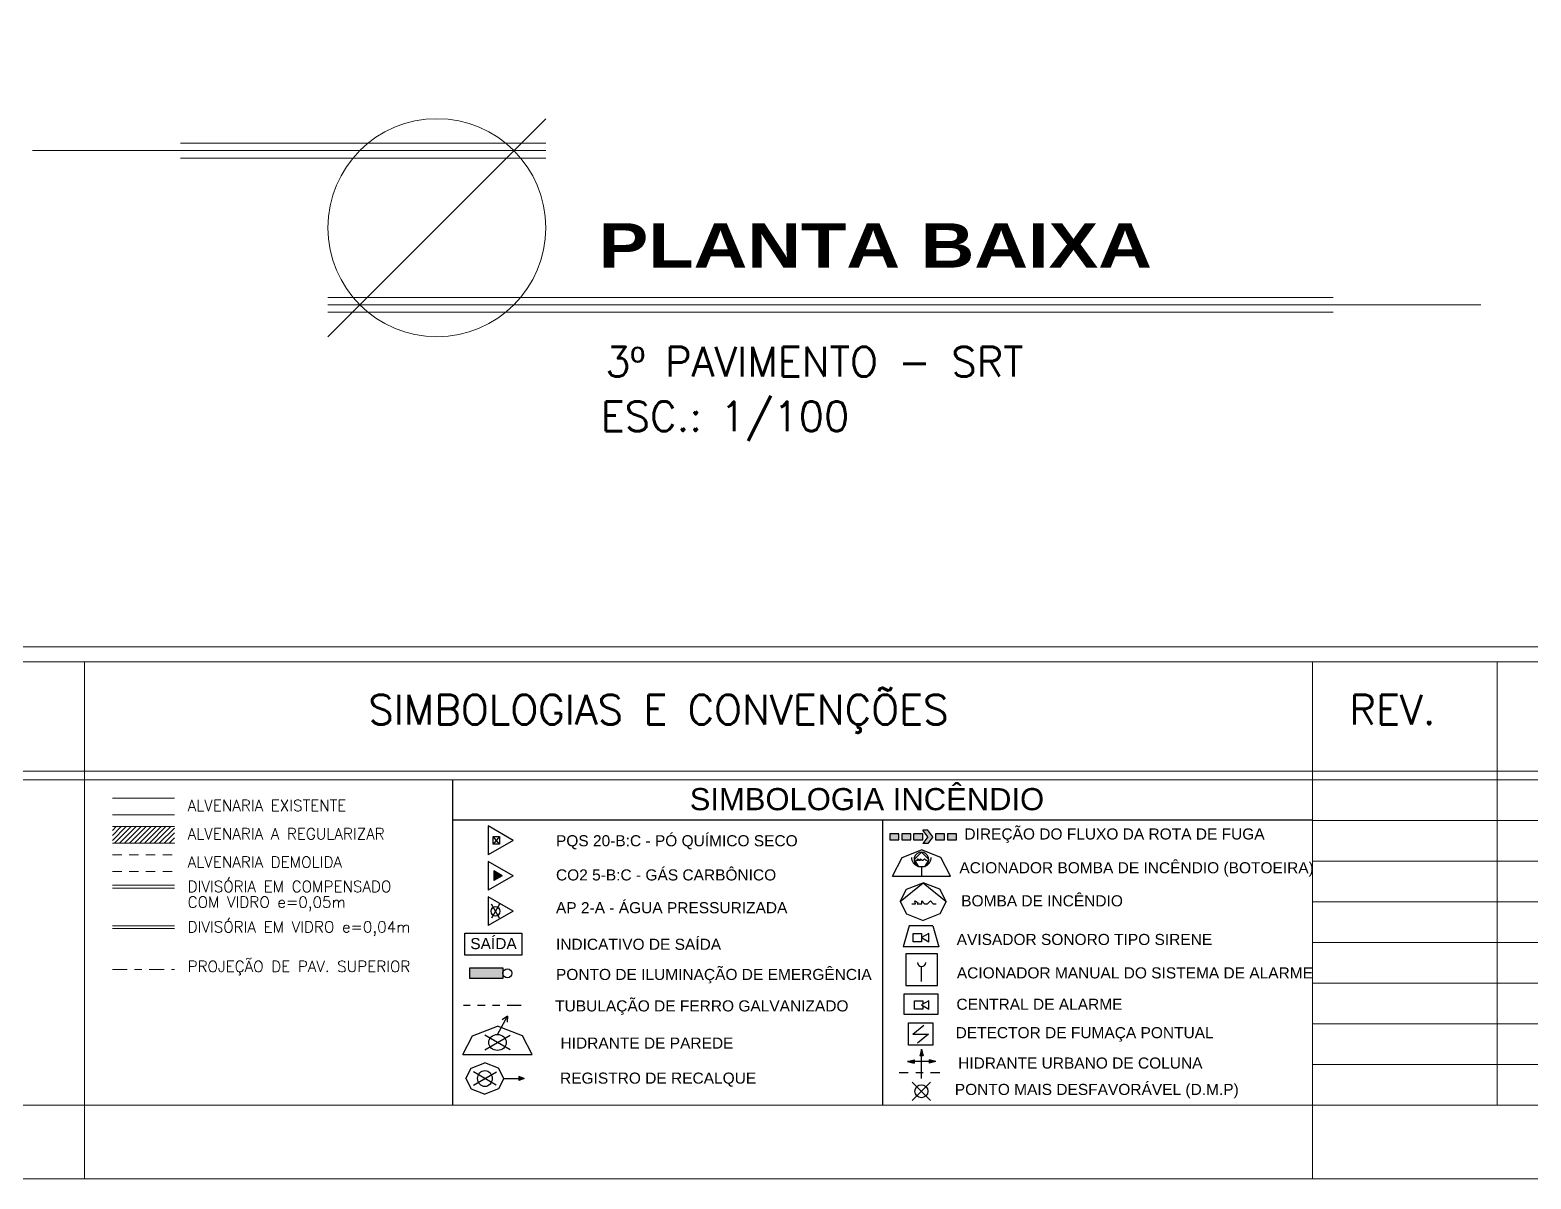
# Model space of a CAD drawing. Header units: millimetres. Extents: x 521 to 1055, y 261 to 520.
# Drawn here: x 563.24 to 583.56, y 348.6 to 364.15 of the extents above; entities that cross this region are included whole.
import ezdxf

# ---------------------------------------------------------------- set-up
doc = ezdxf.new("R2010")
doc.units = ezdxf.units.MM
for name, pattern in [('BORDER', [44.45, 12.7, -6.35, 12.7, -6.35, 0, -6.35]), ('CONTINU', [0]), ('DASHDOT', [1, 0.5, -0.25, 0, -0.25]), ('DIVIDE2', [15.875, 6.35, -3.175, 0, -3.175, 0, -3.175]), ('HIDDEN', [9.525, 6.35, -3.175])]:
    doc.linetypes.add(name, pattern=pattern)
doc.layers.add('0.1', color=8, linetype='Continuous', lineweight=13)
doc.layers.add('ppci', color=8, linetype='Continuous')
doc.styles.add('80X50', font='romans.shx')
doc.styles.add('ARCHISTUDIOPADRÃO', font='arial.ttf', dxfattribs={"height": 0.02})
doc.styles.add('ROMANS', font='romans')
doc.styles.add('SANSSERIFBOLD', font='sasb____.pfb', dxfattribs={"width": 1.2, "height": 0.6})
doc.styles.get("Standard").update_dxf_attribs({"font": 'romans.shx'})
doc.styles.add('STYLE1', font='sanss___.ttf')

# ---------------------------------------------------------------- blocks, each defined once
blk = doc.blocks.new('TITU-2')
at = {"color": 1}
for p, q in [((0.01475, 0.01475), (-0.01475, -0.01475)), ((-0.03471, 0.01043), (-0.05471, 0.01043)), ((0.01475, 0.01143), (-0.03471, 0.01143)), ((0.01475, 0.00943), (-0.03471, 0.00943)), ((-0.01475, -0.00943), (0.1213, -0.00943)), ((-0.01475, -0.01143), (0.1213, -0.01143)), ((0.1413, -0.01043), (0.1213, -0.01043))]:
    blk.add_line(p, q, dxfattribs=at)
at = {"color": 7}
for p, q in [((0.01475, 0.01043), (-0.03471, 0.01043)), ((-0.01475, -0.01043), (0.1213, -0.01043))]:
    blk.add_line(p, q, dxfattribs=at)
at = {"color": 1}
blk.add_circle((0, 0), 0.01475, dxfattribs=at)
at = {"color": 4}
blk.add_text('ESC.:', height=0.004, dxfattribs=at).set_placement((0.02216, -0.02752))
at = {"color": 8, "style": 'SANSSERIFBOLD', "width": 1.2}
blk.add_attdef('FACHADA', (0.0219, -0.0054), '', height=0.006, dxfattribs=at)
at = {"color": 4}
for tag, p in [('FACHADA', (0.0228, -0.02014)), ('0/0', (0.03834, -0.02752))]:
    blk.add_attdef(tag, p, '', height=0.004, dxfattribs=at)

msp = doc.modelspace()

# ---------------------------------------------------------------- hatches: boundary and pattern name
at = {"layer": '0.1'}
h = msp.add_hatch(dxfattribs=at)
h.set_pattern_fill('ANSI31', color=8, scale=0.015, style=0)
h.set_pattern_definition([(45, (140.994853, 23.039227), (-0.0336759605, 0.0336759605), [])])
h.paths.add_polyline_path([(565.1968, 353.37227), (564.35616, 353.37227), (564.35616, 353.14727), (565.1968, 353.14727)])
at = {"layer": 'ppci', "linetype": 'Continuous'}
h = msp.add_hatch(color=10, dxfattribs=at)
h.paths.add_polyline_path([(575.00031, 353.19455), (575.00031, 353.27386), (574.87686, 353.27386), (574.87686, 353.19455)])
h.paths.add_polyline_path([(575.03878, 353.27386), (575.03878, 353.19455), (575.16224, 353.19455), (575.16224, 353.27386)])
h.paths.add_polyline_path([(575.20071, 353.19455), (575.32416, 353.19455), (575.32416, 353.27386), (575.20071, 353.27386)])
h.paths.add_polyline_path([(575.39105, 353.32542), (575.32597, 353.32542), (575.3948, 353.2342), (575.32597, 353.14299), (575.39105, 353.14299), (575.45987, 353.2342)])
h.paths.add_polyline_path([(575.49501, 353.27386), (575.49501, 353.19455), (575.61847, 353.19455), (575.61847, 353.27386)])
h.paths.add_polyline_path([(575.78039, 353.27386), (575.65694, 353.27386), (575.65694, 353.19455), (575.78039, 353.19455)])
at = {"layer": 'ppci'}
for points in [[(569.63014, 352.70571), (569.51739, 352.77081), (569.51739, 352.64062)], [(569.64213, 351.31569), (569.64213, 351.45818), (569.1936, 351.45818), (569.1936, 351.31569)]]:
    msp.add_hatch(color=10, dxfattribs=at).paths.add_polyline_path(points)
h = msp.add_hatch(color=10, dxfattribs=at)
h.paths.add_polyline_path([(575.30914, 350.26851), (575.33185, 350.26851), (575.30914, 350.35868)])
h.paths.add_polyline_path([(575.30914, 350.35868), (575.28644, 350.26851), (575.30914, 350.26851)])
h = msp.add_hatch(color=10, dxfattribs=at)
h.paths.add_polyline_path([(575.20566, 350.1916), (575.20566, 350.21431), (575.11549, 350.1916)])
h.paths.add_polyline_path([(575.11549, 350.1916), (575.20566, 350.1689), (575.20566, 350.1916)])
h = msp.add_hatch(color=10, dxfattribs=at)
h.paths.add_polyline_path([(575.41263, 350.1916), (575.41263, 350.21431), (575.5028, 350.1916)])
h.paths.add_polyline_path([(575.5028, 350.1916), (575.41263, 350.1689), (575.41263, 350.1916)])
at = {"layer": 'ppci', "linetype": 'Continuous'}
h = msp.add_hatch(color=10, dxfattribs=at)
h.paths.add_polyline_path([(569.92918, 349.96218), (569.85819, 349.98812), (569.85819, 349.96218)])
h.paths.add_polyline_path([(569.92918, 349.96218), (569.85819, 349.96218), (569.85819, 349.93625)])

# ---------------------------------------------------------------- linework, layer by layer
at = {"layer": '0.1', "color": 8}
for p, q in [((563.97941, 355.60294), (563.97941, 348.60294)), ((580.59941, 355.60294), (580.59941, 348.60294)), ((583.09941, 355.60294), (583.09941, 349.60294)), ((547.35941, 354.12294), (597.21941, 354.12294)), ((547.35941, 354.00294), (597.21941, 354.00294)), ((580.59941, 353.45294), (597.21941, 353.45294)), ((580.59941, 352.90294), (630.35941, 352.90294)), ((580.59941, 352.35294), (597.21941, 352.35294)), ((580.59941, 351.80294), (630.35941, 351.80294)), ((580.59941, 351.25294), (597.21941, 351.25294)), ((580.59941, 350.70294), (630.35941, 350.70294)), ((580.59941, 350.15294), (597.21941, 350.15294))]:
    msp.add_line(p, q, dxfattribs=at)
at = {"layer": '0.1', "color": 8, "linetype": 'CONTINU', "lineweight": -2}
for p, q in [((568.96279, 349.60294), (568.96279, 354.00294)), ((580.59941, 353.4608), (568.96279, 353.4608)), ((574.7811, 353.4608), (574.7811, 349.60294))]:
    msp.add_line(p, q, dxfattribs=at)
at = {"layer": '0.1', "color": 7}
for p, q in [((564.35616, 353.75495), (565.1968, 353.75495)), ((564.35616, 353.52995), (565.1968, 353.52995)), ((564.35616, 353.37227), (565.1968, 353.37227)), ((564.35616, 353.14727), (565.1968, 353.14727))]:
    msp.add_line(p, q, dxfattribs=at)
at = {"layer": '0.1', "color": 8, "linetype": 'HIDDEN', "ltscale": 0.02}
for p, q in [((564.35616, 352.98958), (565.1968, 352.98958)), ((564.35616, 352.76458), (565.1968, 352.76458))]:
    msp.add_line(p, q, dxfattribs=at)
at = {"layer": '0.1', "color": 8, "linetype": 'Continuous', "ltscale": 0.02}
for p, q in [((564.35616, 352.57691), (565.1968, 352.57691)), ((564.35616, 352.53941), (565.1968, 352.53941)), ((564.35616, 352.02901), (565.1968, 352.02901)), ((564.35616, 351.99151), (565.1968, 351.99151))]:
    msp.add_line(p, q, dxfattribs=at)
at = {"layer": '0.1', "color": 8, "linetype": 'DASHDOT', "ltscale": 0.4}
msp.add_line((564.35616, 351.43816), (565.1968, 351.43816), dxfattribs=at)
at = {"layer": '0.1', "color": 8}
for points in [[(646.97941, 432.60294), (520.77502, 432.60294), (520.77502, 348.60294), (646.97941, 348.60294)], [(523.27502, 349.60294), (523.27502, 431.60294), (645.97941, 431.60294), (645.97941, 349.60294)]]:
    msp.add_lwpolyline(points, close=True, dxfattribs=at)
msp.add_lwpolyline([(630.15941, 430.40294, 0.41421356), (629.15941, 431.40294), (524.47502, 431.40294, 0.41421356), (523.47502, 430.40294), (523.47502, 356.80294, 0.41421356), (524.47502, 355.80294), (629.15941, 355.80294, 0.41421356), (630.15941, 356.80294)], format="xyb", close=True, dxfattribs=at)
msp.add_lwpolyline([(523.27502, 355.60294), (645.97941, 355.60294)], dxfattribs=at)
at = {"layer": 'ppci', "color": 10, "linetype": 'Continuous'}
for p, q in [((569.44239, 353.38025), (569.44239, 352.99025)), ((569.78014, 353.18525), (569.44239, 353.38025)), ((575.3948, 353.2342), (575.32597, 353.32542)), ((575.39105, 353.32542), (575.32597, 353.32542)), ((575.45987, 353.2342), (575.39105, 353.32542)), ((569.78014, 353.18525), (569.44239, 352.99025)), ((575.3948, 353.2342), (575.32597, 353.14299)), ((575.39105, 353.14299), (575.32597, 353.14299)), ((575.45987, 353.2342), (575.39105, 353.14299)), ((569.44239, 352.90071), (569.44239, 352.51071)), ((569.78014, 352.70571), (569.44239, 352.90071)), ((574.91262, 352.70257), (575.04332, 352.95353)), ((575.04332, 352.95353), (575.30589, 353.0557)), ((575.56847, 352.95353), (575.30589, 353.0557)), ((575.69917, 352.70257), (575.56847, 352.95353)), ((569.78014, 352.70571), (569.44239, 352.51071)), ((569.51739, 352.77081), (569.51739, 352.64062)), ((569.63014, 352.70571), (569.51739, 352.77081)), ((569.63014, 352.70571), (569.51739, 352.64062)), ((574.91262, 352.70257), (575.69917, 352.70257)), ((575.01862, 352.35695), (575.10557, 352.52391)), ((575.10557, 352.52391), (575.33015, 352.6113)), ((575.55474, 352.52391), (575.33015, 352.6113)), ((575.64168, 352.35695), (575.55474, 352.52391)), ((569.44239, 352.42118), (569.44239, 352.03118)), ((569.78014, 352.22618), (569.44239, 352.42118)), ((575.01862, 352.35695), (575.10557, 352.18999)), ((575.64168, 352.35695), (575.55474, 352.18999)), ((569.78014, 352.22618), (569.44239, 352.03118)), ((575.10557, 352.18999), (575.33015, 352.1026)), ((575.55474, 352.18999), (575.33015, 352.1026)), ((575.13993, 352.02982), (575.05965, 351.74594)), ((575.46105, 352.02982), (575.13993, 352.02982)), ((575.46105, 352.02982), (575.54133, 351.74594)), ((575.54133, 351.74594), (575.05965, 351.74594)), ((575.30815, 351.27652), (575.30815, 351.4769)), ((569.23131, 350.54035), (569.56888, 350.67171)), ((569.56888, 350.55857), (569.70182, 350.80823)), ((569.90646, 350.54035), (569.56888, 350.67171)), ((569.70182, 350.80823), (569.63266, 350.7581)), ((569.70182, 350.80823), (569.69883, 350.72286)), ((575.18968, 350.56423), (575.33854, 350.68615)), ((569.10061, 350.28939), (569.23131, 350.54035)), ((569.39842, 350.3523), (569.73947, 350.54921)), ((569.73898, 350.35252), (569.39851, 350.54908)), ((570.03715, 350.28939), (569.90646, 350.54035)), ((575.18968, 350.56423), (575.40077, 350.56423)), ((575.40077, 350.56423), (575.25192, 350.4423)), ((569.10061, 350.28939), (570.03715, 350.28939)), ((569.14034, 349.96218), (569.21227, 350.1003)), ((569.21227, 350.1003), (569.39806, 350.1726)), ((569.24287, 349.87261), (569.55323, 350.0518)), ((569.55278, 349.87281), (569.24296, 350.05169)), ((569.58385, 350.1003), (569.39806, 350.1726)), ((569.65578, 349.96218), (569.58385, 350.1003)), ((569.14034, 349.96218), (569.21227, 349.82406)), ((569.21227, 349.82406), (569.39806, 349.75177)), ((569.58385, 349.82406), (569.39806, 349.75177)), ((569.65578, 349.96218), (569.58385, 349.82406)), ((569.65578, 349.96218), (569.92918, 349.96218)), ((569.92918, 349.96218), (569.85819, 349.98812)), ((569.85819, 349.98812), (569.85819, 349.93625)), ((569.92918, 349.96218), (569.85819, 349.93625))]:
    msp.add_line(p, q, dxfattribs=at)
at = {"layer": 'ppci', "color": 10}
for p, q in [((569.5938, 353.23863), (569.50932, 353.13188)), ((569.5938, 353.13188), (569.50932, 353.23863)), ((575.30589, 353.02515), (575.20586, 352.92512)), ((575.20586, 352.92512), (575.26422, 352.82508)), ((575.23413, 352.91778), (575.25707, 352.91778)), ((575.25707, 352.91778), (575.25227, 352.93695)), ((575.25227, 352.93695), (575.27012, 352.92635)), ((575.27012, 352.92635), (575.26699, 352.91778)), ((575.26699, 352.91778), (575.295, 352.91778)), ((575.295, 352.91778), (575.295, 352.93695)), ((575.295, 352.93695), (575.31223, 352.91778)), ((575.40593, 352.92512), (575.30589, 353.02515)), ((575.31223, 352.91778), (575.32993, 352.91778)), ((575.34717, 352.93695), (575.32993, 352.91778)), ((575.34717, 352.93695), (575.3644, 352.91778)), ((575.40593, 352.92512), (575.34757, 352.82508)), ((575.3644, 352.91778), (575.38189, 352.91778)), ((575.34757, 352.82508), (575.26422, 352.82508)), ((575.30589, 352.82508), (575.30589, 352.70257)), ((575.01862, 352.35695), (575.33015, 352.6113)), ((575.33015, 352.6113), (575.64168, 352.35695)), ((569.59601, 352.13147), (569.48661, 352.32094)), ((569.59589, 352.32066), (569.48668, 352.13152)), ((575.17576, 352.32518), (575.22674, 352.32518)), ((575.21608, 352.36777), (575.25575, 352.3442)), ((575.22674, 352.32518), (575.21608, 352.36777)), ((575.25575, 352.3442), (575.24878, 352.32518)), ((575.24878, 352.32518), (575.31104, 352.32518)), ((575.31104, 352.32518), (575.31104, 352.36777)), ((575.31104, 352.36777), (575.34933, 352.32518)), ((575.34933, 352.32518), (575.38867, 352.32518)), ((575.42696, 352.36777), (575.38867, 352.32518)), ((575.42696, 352.36777), (575.46525, 352.32518)), ((575.46525, 352.32518), (575.50412, 352.32518)), ((575.40753, 351.92706), (575.30625, 351.8707)), ((575.30625, 351.8707), (575.40753, 351.81435)), ((575.40753, 351.81435), (575.40753, 351.92706)), ((575.40733, 351.0145), (575.30605, 350.95814)), ((575.30605, 350.95814), (575.40733, 350.90179)), ((575.40733, 350.90179), (575.40733, 351.0145)), ((575.30914, 350.35868), (575.28644, 350.26851)), ((575.33185, 350.26851), (575.28644, 350.26851)), ((575.30914, 349.96051), (575.30914, 350.35868)), ((575.30914, 350.35868), (575.33185, 350.26851)), ((575.11549, 350.1916), (575.20566, 350.21431)), ((575.5028, 350.1916), (575.11549, 350.1916)), ((575.11549, 350.1916), (575.20566, 350.1689)), ((575.20566, 350.21431), (575.20566, 350.1689)), ((575.5028, 350.1916), (575.41263, 350.21431)), ((575.41263, 350.21431), (575.41263, 350.1689)), ((575.5028, 350.1916), (575.41263, 350.1689)), ((575.4299, 349.66672), (575.18183, 349.9148)), ((575.18183, 349.66672), (575.4299, 349.9148))]:
    msp.add_line(p, q, dxfattribs=at)
at = {"layer": 'ppci', "color": 12, "linetype": 'DIVIDE2', "ltscale": 0.03}
msp.add_line((569.89, 350.94916), (569.10906, 350.94916), dxfattribs=at)
at = {"layer": 'ppci', "color": 10, "linetype": 'DASHDOT', "ltscale": 0.25}
msp.add_line((575.00374, 350.0451), (575.61454, 350.0451), dxfattribs=at)
at = {"layer": 'ppci', "color": 10, "linetype": 'Continuous'}
for points in [[(575.00031, 353.27386), (574.87686, 353.27386), (574.87686, 353.19455), (575.00031, 353.19455)], [(575.16224, 353.27386), (575.03878, 353.27386), (575.03878, 353.19455), (575.16224, 353.19455)], [(575.32416, 353.27386), (575.20071, 353.27386), (575.20071, 353.19455), (575.32416, 353.19455)], [(575.61847, 353.27386), (575.49501, 353.27386), (575.49501, 353.19455), (575.61847, 353.19455)], [(575.78039, 353.27386), (575.65694, 353.27386), (575.65694, 353.19455), (575.78039, 353.19455)], [(569.12762, 351.92881), (569.89644, 351.92881), (569.89644, 351.63089), (569.12762, 351.63089)], [(575.09468, 351.2206), (575.52162, 351.2206), (575.52162, 351.64753), (575.09468, 351.64753)], [(575.07303, 351.10684), (575.5278, 351.10684), (575.5278, 350.83051), (575.07303, 350.83051)], [(575.13031, 350.71607), (575.46014, 350.71607), (575.46014, 350.41239), (575.13031, 350.41239)]]:
    msp.add_lwpolyline(points, close=True, dxfattribs=at)
at = {"layer": 'ppci', "color": 10}
for points in [[(569.50932, 353.23863), (569.5938, 353.23863), (569.5938, 353.13188), (569.50932, 353.13188)], [(575.19345, 351.92706), (575.30625, 351.92706), (575.30625, 351.81435), (575.19345, 351.81435)], [(569.1936, 351.31569), (569.1936, 351.45818), (569.64213, 351.45818), (569.64213, 351.31569)]]:
    msp.add_lwpolyline(points, close=True, dxfattribs=at)
msp.add_lwpolyline([(575.32418, 350.94805), (575.32418, 350.90179), (575.21139, 350.90179), (575.21139, 351.0145), (575.32418, 351.0145), (575.32418, 350.96823)], dxfattribs=at)
for centre, radius in [((569.7033, 351.38693), 0.06117), ((575.30587, 349.79076), 0.08771)]:
    msp.add_circle(centre, radius, dxfattribs=at)
for centre, radius, start, end in [((575.29535, 352.95546), 0.12364, 180.814811, 251.768157), ((575.30589, 352.92512), 0.10003, 299.48079, 240.51921), ((575.31644, 352.95546), 0.12364, 288.231843, 359.185189)]:
    msp.add_arc(centre, radius, start, end, dxfattribs=at)
at = {"layer": 'ppci', "color": 10, "linetype": 'Continuous'}
msp.add_arc((575.30815, 351.53258), 0.05569, 180, 0, dxfattribs=at)
at = {"layer": 'ppci', "color": 10}
msp.add_ellipse((569.54133, 352.22617), major_axis=(0, -0.06606), ratio=0.90709532, dxfattribs=at)
at = {"layer": 'ppci', "color": 10, "linetype": 'Continuous'}
for centre, major_axis in [((569.56888, 350.45072), (-0.1189, 0)), ((569.39808, 349.96215), (0, -0.1082))]:
    msp.add_ellipse(centre, major_axis=major_axis, ratio=0.90709532, dxfattribs=at)

# ---------------------------------------------------------------- block references
at = {"layer": '0.1', "color": 8}
ref = msp.add_blockref('TITU-2', (568.74804, 361.47636), dxfattribs=dict(at, xscale=100, yscale=100, zscale=100))
ref.add_attrib('FACHADA', 'PLANTA BAIXA', (570.93804, 360.93636), dxfattribs={"layer": '0', "color": 8, "height": 0.6, "style": 'SANSSERIFBOLD', "width": 1.2})
ref.add_attrib('0/0', '1/100', (572.58233, 358.72426), dxfattribs={"layer": '0', "color": 4, "height": 0.4})
ref.add_attrib('FACHADA', '3º PAVIMENTO - SRT', (571.02755, 359.46262), dxfattribs={"layer": '0', "color": 4, "height": 0.4})

# ---------------------------------------------------------------- texts
for s, height, style, p in [('SIMBOLOGIAS E CONVENÇÕES', 0.4, 'ROMANS', (567.82142, 354.75456)), ('REV.', 0.4, 'ROMANS', (581.09759, 354.75456)), ('ALVENARIA EXISTENTE', 0.15, '80X50', (565.37464, 353.58171)), ('ALVENARIA A REGULARIZAR', 0.15, '80X50', (565.37464, 353.19902)), ('ALVENARIA DEMOLIDA', 0.15, '80X50', (565.37464, 352.81634)), ('DIVISÓRIA EM COMPENSADO', 0.15, '80X50', (565.37464, 352.48652)), ('COM VIDRO e=0,05m', 0.15, '80X50', (565.37464, 352.27484)), ('DIVISÓRIA EM VIDRO e=0,04m', 0.15, '80X50', (565.37464, 351.93862)), ('PROJEÇÃO DE PAV. SUPERIOR', 0.15, '80X50', (565.37464, 351.40502))]:
    msp.add_text(s, height=height, dxfattribs=dict(at, style=style)).set_placement(p)
at = {"layer": 'ppci', "color": 10, "style": 'STYLE1'}
for s, height, p in [('SIMBOLOGIA INCÊNDIO', 0.3, (572.1702, 353.59328)), ('PQS 20-B:C - PÓ QUÍMICO SECO', 0.15, (570.36004, 353.10523)), ('DIREÇÃO DO FLUXO DA ROTA DE FUGA', 0.15, (575.88808, 353.19687)), ('CO2 5-B:C - GÁS CARBÔNICO', 0.15, (570.36004, 352.64257)), ('AP 2-A - ÁGUA PRESSURIZADA', 0.15, (570.36004, 352.19908)), ('INDICATIVO DE SAÍDA', 0.15, (570.36004, 351.70401)), ('PONTO DE ILUMINAÇÃO DE EMERGÊNCIA', 0.15, (570.36004, 351.29577)), ('TUBULAÇÃO DE FERRO GALVANIZADO', 0.15, (570.34882, 350.87026)), ('HIDRANTE DE PAREDE', 0.15, (570.42175, 350.36684)), ('REGISTRO DE RECALQUE', 0.15, (570.41525, 349.89283))]:
    msp.add_text(s, height=height, dxfattribs=at).set_placement(p)
at = {"layer": 'ppci', "color": 10, "linetype": 'BORDER', "style": 'ARCHISTUDIOPADRÃO'}
for s, height, p in [('ACIONADOR BOMBA DE INCÊNDIO (BOTOEIRA)', 0.15, (575.81997, 352.73974)), ('BOMBA DE INCÊNDIO', 0.15, (575.84435, 352.29202)), ('SAÍDA', 0.15, (569.20022, 351.71339)), ('AVISADOR SONORO TIPO SIRENE', 0.15, (575.78334, 351.76942)), ('ACIONADOR MANUAL DO SISTEMA DE ALARME', 0.15, (575.7854, 351.31692)), ('CENTRAL DE ALARME', 0.15, (575.77996, 350.89267)), ('DETECTOR DE FUMAÇA PONTUAL', 0.15, (575.76878, 350.50801)), ('HIDRANTE URBANO DE COLUNA', 0.1500375, (575.80301, 350.09686)), ('PONTO MAIS DESFAVORÁVEL (D.M.P)', 0.1500375, (575.75786, 349.73999))]:
    msp.add_text(s, height=height, dxfattribs=at).set_placement(p)

doc.saveas('drawing.dxf')
